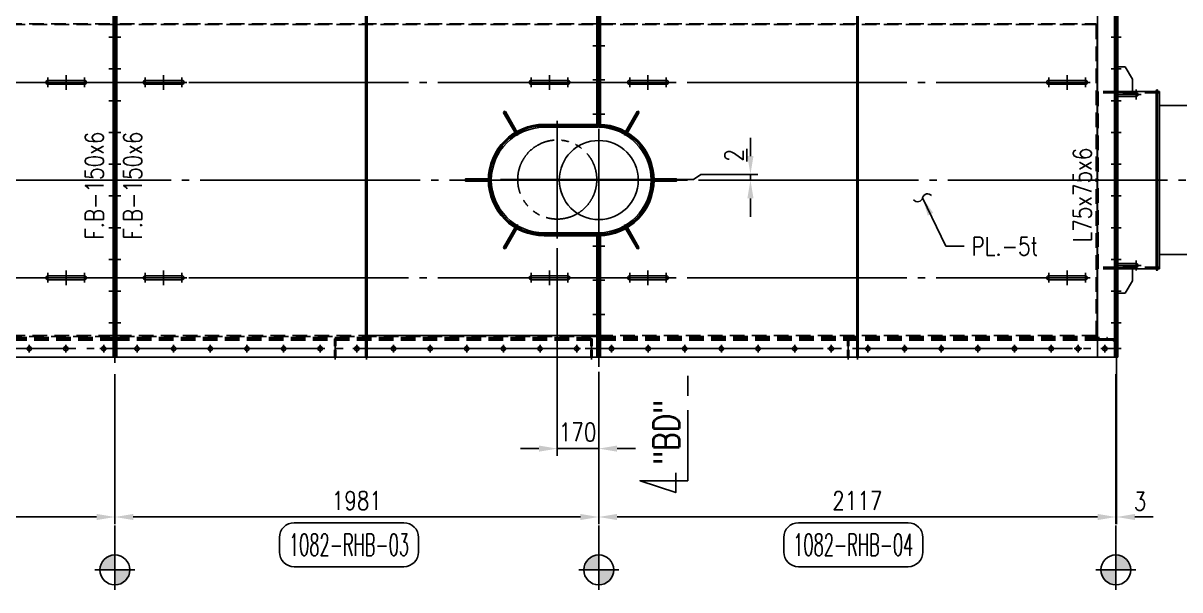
# Model space of a CAD drawing. Header units: millimetres. Extents: x 0 to 232280, y -26939 to 23794.
# Drawn here: x 10465 to 15201, y -8077 to -5757 of the extents above; entities that cross this region are included whole.
import ezdxf
from ezdxf.enums import TextEntityAlignment as Align

# ---------------------------------------------------------------- set-up
doc = ezdxf.new("R2010")
doc.units = ezdxf.units.MM
doc.header["$LTSCALE"] = 30
for name, pattern in [('JNK-CENTER', [34, 30, -1.5, 1, -1.5]), ('JNK-HIDDEN', [3, 2, -1]), ('JNK-PHANTOM', [15, 10, -1, 1, -1, 1, -1]), ('PHA', [30, 20, -2, 2, -2, 2, -2])]:
    doc.linetypes.add(name, pattern=pattern)
for name, color, linetype in [('CEN-R', 1, 'JNK-CENTER'), ('CON-C', 4, 'Continuous'), ('CON-G', 3, 'Continuous'), ('CON-W', 7, 'Continuous'), ('CON-Y', 2, 'Continuous'), ('conL-g', 3, 'Continuous'), ('Dim-W', 7, 'Continuous'), ('HID-Y', 2, 'JNK-HIDDEN'), ('MIS-B', 5, 'Continuous'), ('PAN-W', 6, 'PHA'), ('PHA-M', 6, 'JNK-PHANTOM'), ('RET PL', 2, 'Continuous'), ('STL-OBJT', 7, 'Continuous'), ('TXT-Y', 2, 'Continuous')]:
    doc.layers.add(name, color=color, linetype=linetype)
doc.styles.add('SIMPLEX', font='simplex.shx', dxfattribs={"width": 0.8})
doc.dimstyles.new('DIM30', dxfattribs={"dimscale": 30, "dimtxt": 2.5, "dimasz": 2.5, "dimexe": 1, "dimexo": 1, "dimgap": 1, "dimtad": 1, "dimdec": 0, "dimdsep": 46, "dimtxsty": 'SIMPLEX', "dimcen": 0, "dimclrd": 7, "dimclre": 7, "dimclrt": 2, "dimadec": 1, "dimazin": 2, "dimtfac": 1, "dimtdec": 0, "dimtix": 1, "dimtmove": 2, "dimatfit": 0, "dimfxl": 1, "dimtolj": 1, "dimtzin": 0, "dimarcsym": 0})

# ---------------------------------------------------------------- blocks, each defined once
blk = doc.blocks.new('*D543')
at = {"layer": 'DEFPOINTS', "color": 0, "transparency": 16777216}
for p in [(12651.6, -6648.5), (12821.6, -7154.6), (12821.6, -7499.1)]:
    blk.add_point(p, dxfattribs=at)
at = {"layer": 'Dim-W', "color": 7, "lineweight": -2, "transparency": 16777216}
for p, q in [((12651.6, -6678.5), (12651.6, -7529.1)), ((12821.6, -7184.6), (12821.6, -7529.1)), ((12576.6, -7499.1), (12501.6, -7499.1)), ((12651.6, -7499.1), (12821.6, -7499.1)), ((12896.6, -7499.1), (12971.6, -7499.1))]:
    blk.add_line(p, q, dxfattribs=at)
at = {"layer": 'Dim-W', "color": 7, "transparency": 16777216}
for points in [[(12576.6, -7486.6), (12576.6, -7511.6), (12651.6, -7499.1)], [(12896.6, -7486.6), (12896.6, -7511.6), (12821.6, -7499.1)]]:
    blk.add_solid(points, dxfattribs=at)
at = {"layer": 'Dim-W', "color": 2, "transparency": 16777216, "insert": (12734.9, -7431.6), "char_height": 75, "attachment_point": 5, "style": 'SIMPLEX'}
blk.add_mtext('\\A1;170', dxfattribs=at)
blk = doc.blocks.new('DUCT-TAG')
at = {"layer": 'CON-G'}
blk.add_lwpolyline([(-9.49, -1), (-9.49, 1, -0.414214), (-7.49, 3), (7.49, 3, -0.414214), (9.49, 1), (9.49, -1, -0.414214), (7.49, -3), (-7.49, -3, -0.414214)], format="xyb", close=True, dxfattribs=at)
at = {"layer": 'CON-G', "style": 'SIMPLEX', "width": 1.246304}
blk.add_attdef('NAME', text='', height=3, dxfattribs=at).set_placement((-8.19, -1.5), (8.19, -1.5), align=Align.FIT)
at = {"layer": 'CON-Y', "style": 'SIMPLEX'}
blk.add_attdef('ELEVATION', text='', height=2, dxfattribs=at).set_placement((0, -6.02), align=Align.CENTER)
blk = doc.blocks.new('A$C57EE18C0')
for points in [[(-7.5, -26), (-7.5, -44), (7.5, -26), (7.5, -44)], [(-7.5, -131), (-7.5, -149), (7.5, -131), (7.5, -149)], [(-7.5, -261), (-7.5, -279), (7.5, -261), (7.5, -279)], [(-7.5, -391), (-7.5, -409), (7.5, -391), (7.5, -409)], [(-7.5, -521), (-7.5, -539), (7.5, -521), (7.5, -539)], [(-7.5, -651), (-7.5, -669), (7.5, -651), (7.5, -669)], [(-7.5, -799), (-7.5, -781), (7.5, -799), (7.5, -781)], [(-7.5, -929), (-7.5, -911), (7.5, -929), (7.5, -911)], [(-7.5, -1059), (-7.5, -1041), (7.5, -1059), (7.5, -1041)], [(-7.5, -1189), (-7.5, -1171), (7.5, -1189), (7.5, -1171)], [(-7.5, -1319), (-7.5, -1301), (7.5, -1319), (7.5, -1301)], [(-7.5, -1424), (-7.5, -1406), (7.5, -1424), (7.5, -1406)]]:
    blk.add_solid(points)
at = {"layer": 'CEN-R'}
for p, q in [((0, 51.1), (0, -1473.7)), ((-24.4, -35), (24.4, -35)), ((-24.4, -140), (24.4, -140)), ((-24.4, -270), (24.4, -270)), ((-24.4, -400), (24.4, -400)), ((-24.4, -530), (24.4, -530)), ((-24.4, -660), (24.4, -660)), ((-24.4, -790), (24.4, -790)), ((-24.4, -920), (24.4, -920)), ((-24.4, -1050), (24.4, -1050)), ((-24.4, -1180), (24.4, -1180)), ((-24.4, -1310), (24.4, -1310)), ((-24.4, -1415), (24.4, -1415))]:
    blk.add_line(p, q, dxfattribs=at)
at = {"layer": 'CON-G'}
for p, q in [((1.5, 0), (1.5, 0)), ((-7.5, -725), (-7.5, 0)), ((-1.5, 0), (-7.5, 0)), ((-1.5, -725), (-1.5, 0)), ((-1.5, -725), (-1.5, 0)), ((1.5, -725), (1.5, 0)), ((1.5, -725), (1.5, 0)), ((7.5, 0), (1.5, 0)), ((7.5, -725), (7.5, 0)), ((-7.5, -725), (-7.5, -1450)), ((-1.5, -725), (-1.5, -1450)), ((-1.5, -725), (-1.5, -1450)), ((1.5, -725), (1.5, -1450)), ((1.5, -725), (1.5, -1450)), ((7.5, -725), (7.5, -1450)), ((-1.5, -1450), (-7.5, -1450)), ((1.5, -1450), (1.5, -1450)), ((7.5, -1450), (1.5, -1450))]:
    blk.add_line(p, q, dxfattribs=at)
blk = doc.blocks.new('A$C6C3D49BA')
at = {"layer": 'CEN-R'}
blk.add_line((0, 14), (0, -17.5), dxfattribs=at)
at = {"layer": 'HID-Y'}
for p, q in [((-9, 0), (-9, -5)), ((9, 0), (9, -5))]:
    blk.add_line(p, q, dxfattribs=at)
blk = doc.blocks.new('A$C27160668')
at = {"layer": 'CEN-R'}
blk.add_line((0, -13), (0, 18.5), dxfattribs=at)
at = {"layer": 'HID-Y'}
for p, q in [((-9, 0), (-9, 6)), ((9, 0), (9, 6))]:
    blk.add_line(p, q, dxfattribs=at)
blk = doc.blocks.new('A$C51930839')
at = {"layer": 'CON-W'}
h = blk.add_hatch(color=256, dxfattribs=at)
h.paths.add_polyline_path([(19, 0), (14, 0), (14, 9), (19, 9)])
h.paths.add_polyline_path([(19, -9), (14, -9), (14, 0), (19, 0)])
h = blk.add_hatch(color=256, dxfattribs=at)
h.paths.add_polyline_path([(28, -9), (22, -9), (22, 0), (28, 0)])
h.paths.add_polyline_path([(28, 0), (22, 0), (22, 9), (28, 9)])
at = {"layer": 'STL-OBJT', "xscale": -1, "rotation": 90}
for name, p in [('A$C6C3D49BA', (14, 0)), ('A$C27160668', (28, 0))]:
    blk.add_blockref(name, p, dxfattribs=at)
blk = doc.blocks.new('A$C114C44F1')
at = {"layer": 'CEN-R'}
for p, q in [((0, 95), (0, -95)), ((-20, 75), (20, 75)), ((-30, 0), (30, 0)), ((-20, -75), (20, -75))]:
    blk.add_line(p, q, dxfattribs=at)
at = {"layer": 'CON-G'}
for p, q in [((-8, 75), (-8, -75)), ((8, 75), (8, -75))]:
    blk.add_line(p, q, dxfattribs=at)
for centre, start, end in [((0, 75), 0, 180), ((0, -75), 180, 0)]:
    blk.add_arc(centre, 8, start, end, dxfattribs=at)
blk = doc.blocks.new('A$C0E622BE6')
at = {"layer": 'CEN-R'}
blk.add_line((0, 14), (0, -17.5), dxfattribs=at)
at = {"layer": 'HID-Y'}
for p, q in [((-9, -3), (-9, -9)), ((9, -3), (9, -9))]:
    blk.add_line(p, q, dxfattribs=at)
blk = doc.blocks.new('A$C2FEE125F')
at = {"layer": 'CEN-R'}
for p, q in [((-16, 0), (16, 0)), ((0, 16), (0, -16))]:
    blk.add_line(p, q, dxfattribs=at)
at = {"layer": 'conL-g'}
blk.add_circle((0, 0), 9, dxfattribs=at)
blk = doc.blocks.new('A$C145174A3')
at = {"layer": 'PAN-W'}
for p, q in [((8555, 0), (8907.8, 0)), ((8555, -609.4), (8907.8, -609.4))]:
    blk.add_line(p, q, dxfattribs=at)
blk = doc.blocks.new('A$C041A5C56')
at = {"layer": 'CEN-R'}
for p, q in [((0, 201.9), (0, -201.9)), ((-201.9, 0), (201.9, 0))]:
    blk.add_line(p, q, dxfattribs=at)
at = {"layer": 'CON-Y'}
blk.add_circle((0, 0), 161.9, dxfattribs=at)
blk = doc.blocks.new('A$C25D030D1')
at = {"layer": 'CEN-R'}
for p, q in [((0, 240.9), (0, -240.9)), ((-232.6, 0), (232.6, 0))]:
    blk.add_line(p, q, dxfattribs=at)
at = {"layer": 'PHA-M'}
blk.add_circle((0, 0), 161.9, dxfattribs=at)
blk = doc.blocks.new('*D551')
at = {"layer": 'DEFPOINTS', "color": 0, "transparency": 16777216}
for p in [(13239.5, -6376.2), (13437.3, -6399.6), (13442.5, -6399.6)]:
    blk.add_point(p, dxfattribs=at)
at = {"layer": 'Dim-W', "color": 7, "lineweight": -2, "transparency": 16777216}
for p, q in [((13442.5, -6301.2), (13442.5, -6226.2)), ((13269.5, -6376.2), (13472.5, -6376.2)), ((13442.5, -6376.2), (13442.5, -6399.6)), ((13467.3, -6399.6), (13472.5, -6399.6)), ((13442.5, -6474.6), (13442.5, -6549.6))]:
    blk.add_line(p, q, dxfattribs=at)
at = {"layer": 'Dim-W', "color": 7, "transparency": 16777216}
for points in [[(13430, -6301.2), (13455, -6301.2), (13442.5, -6376.2)], [(13430, -6474.6), (13455, -6474.6), (13442.5, -6399.6)]]:
    blk.add_solid(points, dxfattribs=at)
at = {"layer": 'Dim-W', "color": 2, "transparency": 16777216, "insert": (13375, -6298.1), "char_height": 75, "attachment_point": 5, "rotation": 90, "style": 'SIMPLEX'}
blk.add_mtext('\\A1;\\L2', dxfattribs=at)
blk = doc.blocks.new('SECMARK2')
at = {"layer": 'CON-C'}
blk.add_line((0, 0), (-2.72, 0), dxfattribs=at)
blk.add_lwpolyline([(-4.67, 0), (-14.32, 0), (-14.32, 6.51), (-15.93, 1.64), (-13.23, 1.64)], dxfattribs=at)
at = {"layer": 'CON-C', "style": 'SIMPLEX', "width": 0.8}
blk.add_attdef('TAG', (-12.98, 1.18), '', height=3.5, dxfattribs=at)
blk = doc.blocks.new('*D724')
at = {"layer": 'DEFPOINTS', "color": 0, "transparency": 16777216}
for p in [(14938.6, -7164.6), (12821.6, -7204.6), (14938.6, -7779.1)]:
    blk.add_point(p, dxfattribs=at)
at = {"layer": 'Dim-W', "color": 7, "lineweight": -2, "transparency": 16777216}
for p, q in [((14938.6, -7194.6), (14938.6, -7809.1)), ((12821.6, -7234.6), (12821.6, -7809.1)), ((12896.6, -7779.1), (14863.6, -7779.1))]:
    blk.add_line(p, q, dxfattribs=at)
at = {"layer": 'Dim-W', "color": 7, "transparency": 16777216}
for points in [[(12896.6, -7766.6), (12896.6, -7791.6), (12821.6, -7779.1)], [(14863.6, -7766.6), (14863.6, -7791.6), (14938.6, -7779.1)]]:
    blk.add_solid(points, dxfattribs=at)
at = {"layer": 'Dim-W', "color": 2, "transparency": 16777216, "insert": (13880.1, -7711.6), "char_height": 75, "attachment_point": 5, "style": 'SIMPLEX'}
blk.add_mtext('\\A1;2117', dxfattribs=at)
blk = doc.blocks.new('*D725')
at = {"layer": 'DEFPOINTS', "color": 0, "transparency": 16777216}
for p in [(14941.6, -7140.3), (14938.6, -7164.6), (14938.6, -7779.1)]:
    blk.add_point(p, dxfattribs=at)
at = {"layer": 'Dim-W', "color": 7, "lineweight": -2, "transparency": 16777216}
for p, q in [((14938.6, -7194.6), (14938.6, -7809.1)), ((14941.6, -7170.3), (14941.6, -7809.1)), ((14863.6, -7779.1), (14788.6, -7779.1)), ((14941.6, -7779.1), (14938.6, -7779.1)), ((15016.6, -7779.1), (15091.6, -7779.1))]:
    blk.add_line(p, q, dxfattribs=at)
at = {"layer": 'Dim-W', "color": 7, "transparency": 16777216}
for points in [[(14863.6, -7766.6), (14863.6, -7791.6), (14938.6, -7779.1)], [(15016.6, -7766.6), (15016.6, -7791.6), (14941.6, -7779.1)]]:
    blk.add_solid(points, dxfattribs=at)
at = {"layer": 'Dim-W', "color": 2, "transparency": 16777216, "insert": (15037.7, -7715), "char_height": 75, "attachment_point": 5, "style": 'SIMPLEX'}
blk.add_mtext('\\A1;3', dxfattribs=at)
blk = doc.blocks.new('FS-MARK')
h = blk.add_hatch(color=256)
edge = h.paths.add_edge_path()
edge.add_arc((0, 0), 1.75, 90, 180)
edge.add_line((-1.75, 0), (0, 0))
edge.add_line((0, 0), (0, 1.75))
h = blk.add_hatch(color=256)
edge = h.paths.add_edge_path()
edge.add_line((0, 0), (0, -1.75))
edge.add_arc((0, 0), 1.75, 270, 360)
edge.add_line((1.75, 0), (0, 0))
for p, q in [((0, 2.33), (0, -2.33)), ((2.33, 0), (-2.33, 0))]:
    blk.add_line(p, q)
blk.add_circle((0, 0), 1.75)
at = {"layer": 'CON-Y', "style": 'SIMPLEX', "width": 0.8}
blk.add_attdef('F.S.', (3.19, 1), '', height=2.5, dxfattribs=at)
blk = doc.blocks.new('*D619')
at = {"layer": 'DEFPOINTS', "color": 0, "transparency": 16777216}
for p in [(10840.6, -7164.6), (12821.6, -7204.6), (12821.6, -7779.1)]:
    blk.add_point(p, dxfattribs=at)
at = {"layer": 'Dim-W', "color": 7, "lineweight": -2, "transparency": 16777216}
for p, q in [((10840.6, -7194.6), (10840.6, -7809.1)), ((12821.6, -7234.6), (12821.6, -7809.1)), ((10915.6, -7779.1), (12746.6, -7779.1))]:
    blk.add_line(p, q, dxfattribs=at)
at = {"layer": 'Dim-W', "color": 7, "transparency": 16777216}
for points in [[(10915.6, -7766.6), (10915.6, -7791.6), (10840.6, -7779.1)], [(12746.6, -7766.6), (12746.6, -7791.6), (12821.6, -7779.1)]]:
    blk.add_solid(points, dxfattribs=at)
at = {"layer": 'Dim-W', "color": 2, "transparency": 16777216, "insert": (11831.1, -7711.6), "char_height": 75, "attachment_point": 5, "style": 'SIMPLEX'}
blk.add_mtext('\\A1;1981', dxfattribs=at)
blk = doc.blocks.new('*D620')
at = {"layer": 'DEFPOINTS', "color": 0, "transparency": 16777216}
for p in [(10840.6, -7164.6), (8499.2, -7204.6), (8499.2, -7779.1)]:
    blk.add_point(p, dxfattribs=at)
at = {"layer": 'Dim-W', "color": 7, "lineweight": -2, "transparency": 16777216}
for p, q in [((10840.6, -7194.6), (10840.6, -7809.1)), ((8499.2, -7234.6), (8499.2, -7809.1)), ((10765.6, -7779.1), (8574.2, -7779.1))]:
    blk.add_line(p, q, dxfattribs=at)
at = {"layer": 'Dim-W', "color": 7, "transparency": 16777216}
for points in [[(8574.2, -7766.6), (8574.2, -7791.6), (8499.2, -7779.1)], [(10765.6, -7766.6), (10765.6, -7791.6), (10840.6, -7779.1)]]:
    blk.add_solid(points, dxfattribs=at)
at = {"layer": 'Dim-W', "color": 2, "transparency": 16777216, "insert": (9669.9, -7711.6), "char_height": 75, "attachment_point": 5, "style": 'SIMPLEX'}
blk.add_mtext('\\A1;2341.4', dxfattribs=at)
blk = doc.blocks.new('A$C751203EC')
at = {"layer": 'CEN-R'}
for p, q in [((-20.4, 0), (75, 0)), ((0, 20.4), (0, -20.4))]:
    blk.add_line(p, q, dxfattribs=at)
at = {"layer": 'CON-G'}
for p, q in [((0, 8), (75, 8)), ((0, -8), (75, -8))]:
    blk.add_line(p, q, dxfattribs=at)
blk.add_arc((0, 0), 8, 90, 270, dxfattribs=at)
blk = doc.blocks.new('A$C26DF74BA')
at = {"layer": 'CEN-R'}
for p, q in [((-1.5, 225), (-224, 225)), ((-1.5, -225), (-224, -225))]:
    blk.add_line(p, q, dxfattribs=at)
for centre, start, end in [((-224, 0), 90, 270), ((-1.5, 0), 270.7674, 89.2326)]:
    blk.add_arc(centre, 225, start, end, dxfattribs=at)
at = {"layer": 'CON-G'}
for p, q in [((-1.5, 228), (-224, 228)), ((-1.5, -228), (-224, -228))]:
    blk.add_line(p, q, dxfattribs=at)
for centre, start, end in [((-224, 0), 90, 270), ((-1.5, 0), 270.7674, 89.2326)]:
    blk.add_arc(centre, 228, start, end, dxfattribs=at)

msp = doc.modelspace()

# ---------------------------------------------------------------- hatches: boundary and pattern name
at = {"layer": 'CON-W'}
h = msp.add_hatch(color=256, dxfattribs=at)
h.paths.add_polyline_path([(14938.59, -7089.55), (14932.59, -7089.55), (14932.59, -7098.55), (14938.59, -7098.55)])
h.paths.add_polyline_path([(14938.59, -7080.55), (14932.59, -7080.55), (14932.59, -7089.55), (14938.59, -7089.55)])
h = msp.add_hatch(color=256, dxfattribs=at)
h.paths.add_polyline_path([(14941.59, -7089.55), (14946.59, -7089.55), (14946.59, -7080.55), (14941.59, -7080.55)])
h.paths.add_polyline_path([(14941.59, -7098.55), (14946.59, -7098.55), (14946.59, -7089.55), (14941.59, -7089.55)])

# ---------------------------------------------------------------- linework, layer by layer
at = {"layer": 'CEN-R'}
for p, q in [((12821.59, -7164.55), (12821.59, -5634.55)), ((11870.09, -5664.55), (11870.09, -7134.55)), ((13880.59, -5664.55), (13880.59, -7134.55)), ((7063.21, -5999.55), (14647.7, -5999.55)), ((15111.59, -6033.55), (15101.59, -6033.55)), ((15106.59, -6028.55), (15106.59, -6038.55)), ((15106.59, -6038.55), (15106.59, -6760.55)), ((12432.48, -6116.47), (12490.48, -6216.93)), ((12985.2, -6116.47), (12927.2, -6216.93)), ((6090.25, -6399.55), (15930.46, -6399.55)), ((12270.43, -6399.55), (12382.42, -6399.55)), ((12271.93, -6399.55), (12383.92, -6399.55)), ((13182.37, -6399.55), (12325.15, -6399.55)), ((13145.75, -6399.55), (13033.75, -6399.55)), ((13147.25, -6399.55), (13035.25, -6399.55)), ((12432.48, -6682.63), (12490.48, -6582.17)), ((12985.2, -6682.63), (12927.2, -6582.17)), ((15111.59, -6765.55), (15101.59, -6765.55)), ((15106.59, -6770.55), (15106.59, -6760.55)), ((7063.21, -6799.55), (14647.7, -6799.55)), ((11742.54, -7134.55), (11742.54, -7049.55)), ((12792.14, -7134.55), (12792.14, -7049.55)), ((13842.54, -7134.55), (13842.54, -7049.55)), ((6720.61, -7089.55), (14960.56, -7089.55))]:
    msp.add_line(p, q, dxfattribs=at)
at = {"layer": 'CON-G'}
for p, q in [((12814.09, -6177.55), (12814.09, -5674.55)), ((12820.09, -6183.55), (12820.09, -5674.55)), ((12823.09, -6183.57), (12823.09, -5674.55)), ((12829.09, -6177.73), (12829.09, -5674.55)), ((14863.59, -6399.55), (14863.59, -5674.55)), ((14932.59, -6399.55), (14932.59, -5674.55)), ((14938.59, -6399.55), (14938.59, -5674.55)), ((15103.59, -6036.55), (14946.59, -6036.55)), ((15103.59, -6399.55), (15103.59, -6033.55)), ((15109.59, -6399.55), (15109.59, -6033.55)), ((15116.59, -6036.55), (15109.59, -6036.55)), ((15116.59, -6036.55), (15116.59, -6399.55)), ((12820.09, -6177.55), (12597.59, -6177.55)), ((12820.09, -6183.55), (12597.59, -6183.55)), ((14863.59, -6399.55), (14863.59, -7124.55)), ((14932.59, -6399.55), (14932.59, -7124.55)), ((14938.59, -6399.55), (14938.59, -7124.55)), ((15103.59, -6399.55), (15103.59, -6765.55)), ((15109.59, -6399.55), (15109.59, -6765.55)), ((15116.59, -6762.55), (15116.59, -6399.55)), ((12820.09, -6615.55), (12597.59, -6615.55)), ((12820.09, -6621.55), (12597.59, -6621.55)), ((12814.09, -6621.55), (12814.09, -7124.55)), ((12820.09, -6615.55), (12820.09, -7124.55)), ((12823.09, -6615.53), (12823.09, -7124.55)), ((12823.09, -6621.53), (12829.09, -6621.53)), ((12829.09, -6621.53), (12829.09, -7124.55)), ((15103.59, -6762.55), (14946.59, -6762.55)), ((15116.59, -6762.55), (15109.59, -6762.55)), ((10840.59, -7124.55), (8500.69, -7124.55)), ((10840.59, -7124.55), (12820.09, -7124.55)), ((12823.09, -7124.55), (12820.09, -7124.55)), ((12820.09, -7124.55), (12823.09, -7124.55)), ((12823.09, -7124.55), (14938.59, -7124.55))]:
    msp.add_line(p, q, dxfattribs=at)
for points in [[(11867.09, -7124.55), (11873.09, -7124.55), (11873.09, -5674.55), (11867.09, -5674.55)], [(13877.59, -7124.55), (13883.59, -7124.55), (13883.59, -5674.55), (13877.59, -5674.55)], [(12489.23, -6205.77), (12439.23, -6119.17), (12431.44, -6123.67), (12481.44, -6210.27)], [(12928.44, -6205.77), (12978.44, -6119.17), (12986.24, -6123.67), (12936.24, -6210.27)], [(12375.59, -6395.05), (12275.59, -6395.05), (12275.59, -6404.05), (12375.59, -6404.05)], [(13040.09, -6395.05), (13140.09, -6395.05), (13140.09, -6404.05), (13040.09, -6404.05)], [(12489.23, -6593.33), (12439.23, -6679.93), (12431.44, -6675.43), (12481.44, -6588.83)], [(12928.44, -6593.33), (12978.44, -6679.93), (12986.24, -6675.43), (12936.24, -6588.83)]]:
    msp.add_lwpolyline(points, close=True, dxfattribs=at)
for points in [[(14946.59, -6399.55), (14946.59, -5674.55), (14941.59, -5674.55), (14941.59, -6399.55)], [(15006.59, -6036.55), (15006.59, -5986.55), (14976.59, -5936.55), (14946.59, -5936.55), (14946.59, -6036.55), (15006.59, -6036.55)], [(14946.59, -6399.55), (14946.59, -7124.55), (14941.59, -7124.55), (14941.59, -6399.55)], [(15006.59, -6762.55), (15006.59, -6812.55), (14976.59, -6862.55), (14946.59, -6862.55), (14946.59, -6762.55), (15006.59, -6762.55)]]:
    msp.add_lwpolyline(points, dxfattribs=at)
for centre, radius, start, end in [((15106.59, -6033.55), 3, 0, 180), ((12597.59, -6399.55), 222, 90, 270), ((12597.59, -6399.55), 216, 90, 270), ((12820.09, -6399.55), 222, 270.76738, 89.23262), ((12820.09, -6399.55), 216, 270.7958, 89.2042), ((15106.59, -6765.55), 3, 180, 0)]:
    msp.add_arc(centre, radius, start, end, dxfattribs=at)
at = {"layer": 'CON-W'}
msp.add_line((14243, -6670.71), (14318, -6670.71), dxfattribs=at)
msp.add_lwpolyline([(14110.7, -6480.95, 0.6096663), (14147.14, -6472.1, -0.6096663), (14183.58, -6463.24)], format="xyb", dxfattribs=at)
at = {"layer": 'Dim-W'}
for p, q in [((13209.19, -6397.55), (12813.33, -6397.55)), ((10840.59, -7914.12), (10840.59, -7814.12)), ((12821.59, -7914.12), (12821.59, -7814.12)), ((14938.59, -7914.12), (14938.59, -7814.12))]:
    msp.add_line(p, q, dxfattribs=at)
msp.add_lwpolyline([(13239.48, -6376.21), (13209.19, -6397.55), (13239.48, -6376.21), (13326.11, -6376.21)], dxfattribs=at)
for points in [[(12814.09, -5840.55), (12814.09, -5858.55), (12829.09, -5840.55), (12829.09, -5858.55)], [(12814.09, -5980.55), (12814.09, -5998.55), (12829.09, -5980.55), (12829.09, -5998.55)], [(12814.09, -6120.55), (12814.09, -6138.55), (12829.09, -6120.55), (12829.09, -6138.55)], [(12814.09, -6678.55), (12814.09, -6660.55), (12829.09, -6678.55), (12829.09, -6660.55)], [(12814.09, -6818.55), (12814.09, -6800.55), (12829.09, -6818.55), (12829.09, -6800.55)], [(12814.09, -6958.55), (12814.09, -6940.55), (12829.09, -6958.55), (12829.09, -6940.55)], [(12814.09, -7098.55), (12814.09, -7080.55), (12829.09, -7098.55), (12829.09, -7080.55)], [(12814.09, -7098.55), (12814.09, -7080.55), (12829.09, -7098.55), (12829.09, -7080.55)]]:
    msp.add_solid(points, dxfattribs=at)
at = {"layer": 'HID-Y'}
for p, q in [((14946.59, -6036.55), (14866.59, -6036.55)), ((14866.59, -6036.55), (14866.59, -6399.55)), ((14946.59, -6036.55), (14866.59, -6036.55)), ((14946.59, -6042.55), (14866.59, -6042.55)), ((14946.59, -6042.55), (14866.59, -6042.55)), ((15116.59, -6042.55), (14946.59, -6042.55)), ((15109.59, -6036.55), (15103.59, -6036.55)), ((14866.59, -6762.55), (14866.59, -6399.55)), ((14946.59, -6756.55), (14866.59, -6756.55)), ((14946.59, -6756.55), (14866.59, -6756.55)), ((14946.59, -6762.55), (14866.59, -6762.55)), ((14946.59, -6762.55), (14866.59, -6762.55)), ((15116.59, -6756.55), (14946.59, -6756.55)), ((15109.59, -6762.55), (15103.59, -6762.55)), ((10840.59, -7044.55), (8509.69, -7044.55)), ((10840.59, -7049.55), (8509.69, -7049.55)), ((10840.59, -7055.55), (8509.69, -7055.55)), ((10840.59, -7044.55), (12811.09, -7044.55)), ((10840.59, -7049.55), (12811.09, -7049.55)), ((10840.59, -7055.55), (12811.09, -7055.55)), ((12832.09, -7044.55), (14903.59, -7044.55)), ((12832.09, -7049.55), (14938.59, -7049.55)), ((12832.09, -7055.55), (14938.59, -7055.55)), ((14903.59, -7044.55), (14903.59, -7049.55))]:
    msp.add_line(p, q, dxfattribs=at)
at = {"layer": 'HID-Y', "ltscale": 0.5}
for points in [[(11739.54, -7124.55), (11745.54, -7124.55), (11745.54, -7049.55), (11739.54, -7049.55)], [(12789.14, -7124.55), (12795.14, -7124.55), (12795.14, -7049.55), (12789.14, -7049.55)], [(13839.54, -7124.55), (13845.54, -7124.55), (13845.54, -7049.55), (13839.54, -7049.55)]]:
    msp.add_lwpolyline(points, close=True, dxfattribs=at)
at = {"layer": 'HID-Y'}
msp.add_lwpolyline([(14938.59, -7049.55), (14938.59, -7124.55), (14936.59, -7124.55, -0.4142136), (14932.59, -7120.55), (14932.59, -7064.05, 0.4142136), (14924.09, -7055.55), (14867.59, -7055.55, -0.4142136), (14863.59, -7051.55), (14863.59, -7049.55)], format="xyb", close=True, dxfattribs=at)
for centre, start, end in [((15106.59, -6033.55), 180, 0), ((15106.59, -6765.55), 0, 180)]:
    msp.add_arc(centre, 3, start, end, dxfattribs=at)
at = {"layer": 'PHA-M'}
for p, q in [((14932.59, -6703.25), (14932.59, -5825.35)), ((14941.59, -7371.55), (14941.59, -6399.55))]:
    msp.add_line(p, q, dxfattribs=at)
at = {"layer": 'RET PL', "color": 6, "linetype": 'JNK-HIDDEN'}
for points in [[(8509.69, -5759.55), (10833.09, -5759.55), (10833.09, -5762.55), (8509.69, -5762.55)], [(12811.09, -5759.55), (10848.09, -5759.55), (10848.09, -5762.55), (12811.09, -5762.55)], [(12811.09, -5759.55), (10848.09, -5759.55), (10848.09, -5762.55), (12811.09, -5762.55)], [(12832.09, -5759.55), (14858.59, -5759.55), (14858.59, -5762.55), (12832.09, -5762.55)], [(12832.09, -5759.55), (14858.59, -5759.55), (14858.59, -5762.55), (12832.09, -5762.55)], [(8509.69, -7039.55), (10833.09, -7039.55), (10833.09, -7036.55), (8509.69, -7036.55)], [(12811.09, -7039.55), (10848.09, -7039.55), (10848.09, -7036.55), (12811.09, -7036.55)], [(12811.09, -7039.55), (11891.69, -7039.55), (11891.69, -7036.55), (12811.09, -7036.55)], [(12832.09, -7039.55), (14858.59, -7039.55), (14858.59, -7036.55), (12832.09, -7036.55)], [(12832.09, -7039.55), (14858.59, -7039.55), (14858.59, -7036.55), (12832.09, -7036.55)]]:
    msp.add_lwpolyline(points, close=True, dxfattribs=at)
for points in [[(14861.59, -6399.55), (14861.59, -5762.55), (14858.59, -5762.55), (14858.59, -6399.55)], [(14861.59, -6399.55), (14861.59, -7036.55), (14858.59, -7036.55), (14858.59, -6399.55)]]:
    msp.add_lwpolyline(points, dxfattribs=at)

# ---------------------------------------------------------------- block references
msp.add_blockref('A$C26DF74BA', (12821.59, -6399.55))
at = {"layer": 'CON-G'}
for name, p, rotation in [('A$C114C44F1', (10641.09, -5999.55), 270), ('A$C114C44F1', (12620.09, -5999.55), 270), ('A$C114C44F1', (11040.09, -6799.55), 90), ('A$C114C44F1', (13023.09, -6799.55), 90), ('A$C114C44F1', (14738.59, -6799.55), 90.00000000000001), ('A$C751203EC', (15021.59, -6749.55), 180)]:
    msp.add_blockref(name, p, dxfattribs=dict(at, rotation=rotation))
at = {"layer": 'CON-G', "xscale": -1}
for p, rotation in [((11040.09, -5999.55), 90), ((13023.09, -5999.55), 90), ((14738.59, -5999.55), 90), ((10641.09, -6799.55), 270), ((12620.09, -6799.55), 270)]:
    msp.add_blockref('A$C114C44F1', p, dxfattribs=dict(at, rotation=rotation))
for name, p in [('A$C751203EC', (15021.59, -6049.55)), ('A$C2FEE125F', (10931.09, -7089.55)), ('A$C2FEE125F', (11081.09, -7089.55)), ('A$C2FEE125F', (11231.09, -7089.55)), ('A$C2FEE125F', (11381.09, -7089.55)), ('A$C2FEE125F', (11531.09, -7089.55)), ('A$C2FEE125F', (11681.09, -7089.55)), ('A$C2FEE125F', (11831.09, -7089.55)), ('A$C2FEE125F', (13023.59, -7089.55)), ('A$C2FEE125F', (13173.59, -7089.55)), ('A$C2FEE125F', (13323.59, -7089.55)), ('A$C2FEE125F', (13473.59, -7089.55)), ('A$C2FEE125F', (13623.59, -7089.55)), ('A$C2FEE125F', (13923.59, -7089.55)), ('A$C2FEE125F', (14073.59, -7089.55)), ('A$C2FEE125F', (14223.59, -7089.55)), ('A$C2FEE125F', (14373.59, -7089.55)), ('A$C2FEE125F', (14523.59, -7089.55)), ('A$C2FEE125F', (14673.59, -7089.55)), ('A$C2FEE125F', (14783.59, -7089.55)), ('A$C2FEE125F', (14893.59, -7089.55))]:
    msp.add_blockref(name, p, dxfattribs=at)
at = {"layer": 'CON-G'}
for p in [(10489.89, -7089.55), (10639.89, -7089.55), (10794.69, -7089.55), (11981.09, -7089.55), (12131.09, -7089.55), (12281.09, -7089.55), (12431.09, -7089.55), (12581.09, -7089.55), (12731.09, -7089.55), (12873.59, -7089.55), (13773.59, -7089.55)]:
    msp.add_blockref('A$C2FEE125F', p, dxfattribs=at)
at = {"layer": 'CON-W'}
ref = msp.add_blockref('SECMARK2', (13186.14, -7201.15), dxfattribs=dict(at, xscale=30, yscale=30, zscale=30, rotation=90))
ref.add_attrib('TAG', '"BD"', (13150.74, -7564.93), dxfattribs={"layer": 'CON-C', "height": 105, "rotation": 90, "style": 'SIMPLEX', "width": 0.8})
ref = msp.add_blockref('DUCT-TAG', (11798.9, -7892.58), dxfattribs=dict(at, xscale=30, yscale=30, zscale=30))
ref.add_attrib('NAME', '1082-RHB-03', dxfattribs={"layer": 'CON-G', "height": 90, "style": 'SIMPLEX', "width": 0.507345}).set_placement((11553.2, -7937.58), (12044.6, -7937.58), align=Align.FIT)
ref = msp.add_blockref('DUCT-TAG', (13863.55, -7892.58), dxfattribs=dict(at, xscale=30, yscale=30, zscale=30))
ref.add_attrib('NAME', '1082-RHB-04', dxfattribs={"layer": 'CON-G', "height": 90, "style": 'SIMPLEX', "width": 0.50511}).set_placement((13617.85, -7937.58), (14109.25, -7937.58), align=Align.FIT)
at = {"layer": 'Dim-W'}
for name, p in [('A$C57EE18C0', (10840.59, -5674.55)), ('A$C145174A3', (6561.59, -6094.85))]:
    msp.add_blockref(name, p, dxfattribs=at)
at = {"layer": 'Dim-W', "xscale": -1}
for name, p in [('A$C57EE18C0', (10840.59, -5674.55)), ('A$C51930839', (14960.56, -5814.55)), ('A$C51930839', (14960.56, -5944.55)), ('A$C51930839', (14960.56, -6074.55)), ('A$C51930839', (14960.56, -6204.55)), ('A$C51930839', (14960.56, -6334.55))]:
    msp.add_blockref(name, p, dxfattribs=at)
at = {"layer": 'Dim-W', "rotation": 180}
for p in [(14960.56, -6464.55), (14960.56, -6594.55), (14960.56, -6724.55), (14960.56, -6854.55), (14960.56, -6984.55)]:
    msp.add_blockref('A$C51930839', p, dxfattribs=at)
at = {"layer": 'Dim-W', "yscale": 35, "zscale": 35}
for p, xscale in [((10840.59, -7995.79), 35), ((12821.59, -7995.79), 35), ((14938.59, -7995.79), -35)]:
    msp.add_blockref('FS-MARK', p, dxfattribs=dict(at, xscale=xscale))
at = {"layer": 'MIS-B'}
for name, p in [('A$C25D030D1', (12651.59, -6397.55)), ('A$C041A5C56', (12821.59, -6399.55))]:
    msp.add_blockref(name, p, dxfattribs=at)
at = {"layer": 'STL-OBJT', "xscale": -1}
for p, rotation in [((12811.09, -5849.55), 90), ((12811.09, -5849.55), 90), ((12811.09, -5989.55), 90), ((12811.09, -5989.55), 90), ((12811.09, -6129.55), 90), ((12811.09, -6129.55), 90), ((12832.09, -6669.55), 270), ((12832.09, -6669.55), 270), ((12832.09, -6809.55), 270), ((12832.09, -6809.55), 270), ((12832.09, -6949.55), 270), ((12832.09, -6949.55), 270), ((12811.09, -7089.55), 90), ((12832.09, -7089.55), 270), ((12832.09, -7089.55), 270), ((12832.09, -7089.55), 270), ((12832.09, -7089.55), 270)]:
    msp.add_blockref('A$C0E622BE6', p, dxfattribs=dict(at, rotation=rotation))
at = {"layer": 'STL-OBJT'}
for name, p, rotation in [('A$C0E622BE6', (12832.09, -5849.55), 270), ('A$C0E622BE6', (12832.09, -5849.55), 270), ('A$C0E622BE6', (12832.09, -5989.55), 270), ('A$C0E622BE6', (12832.09, -5989.55), 270), ('A$C0E622BE6', (12832.09, -6129.55), 270), ('A$C0E622BE6', (12832.09, -6129.55), 270), ('A$C0E622BE6', (12811.09, -6669.55), 90), ('A$C0E622BE6', (12811.09, -6669.55), 90), ('A$C0E622BE6', (12811.09, -6809.55), 90), ('A$C0E622BE6', (12811.09, -6809.55), 90), ('A$C0E622BE6', (12811.09, -6949.55), 90), ('A$C0E622BE6', (12811.09, -6949.55), 90), ('A$C0E622BE6', (12811.09, -7089.55), 90), ('A$C0E622BE6', (12811.09, -7089.55), 90), ('A$C0E622BE6', (12811.09, -7089.55), 90), ('A$C0E622BE6', (12811.09, -7089.55), 90), ('A$C0E622BE6', (12811.09, -7089.55), 90), ('A$C0E622BE6', (12811.09, -7089.55), 90), ('A$C27160668', (14932.59, -7089.55), 270), ('A$C6C3D49BA', (14946.59, -7089.55), 270)]:
    msp.add_blockref(name, p, dxfattribs=dict(at, rotation=rotation))

# ---------------------------------------------------------------- texts
at = {"layer": 'TXT-Y', "color": 2, "style": 'SIMPLEX', "width": 0.8}
for s, p in [('F.B-150x6 ', (10794.06, -6643.51)), ('F.B-150x6 ', (10951.2, -6643.51)), ('L75x75x6', (14839.23, -6655.18))]:
    msp.add_text(s, height=75, rotation=90, dxfattribs=at).set_placement(p)
at = {"layer": 'TXT-Y', "style": 'SIMPLEX', "width": 0.8}
msp.add_text('PL.-5t', height=75, dxfattribs=at).set_placement((14348, -6708.21))

# ---------------------------------------------------------------- dimensions: what is measured, and where the dimension line sits
at = {"layer": 'Dim-W'}
dim = msp.add_linear_dim(base=(13442.52, -6399.55), p1=(13239.48, -6376.21), p2=(13437.32, -6399.55), angle=90, text='%%U2', dimstyle='DIM30', dxfattribs=at)
dim.commit()
dim.dimension.update_dxf_attribs({"geometry": '*D551', "text_midpoint": (13375.02, -6298.13), "dimtype": 160})
dim = msp.add_linear_dim(base=(12821.59, -7499.12), p1=(12651.59, -6648.5), p2=(12821.59, -7154.55), dimstyle='DIM30', dxfattribs=at)
dim.commit()
dim.dimension.update_dxf_attribs({"geometry": '*D543', "text_midpoint": (12734.88, -7431.62), "dimtype": 160})
dim = msp.add_linear_dim(base=(14938.59, -7779.12), p1=(14941.59, -7140.26), p2=(14938.59, -7164.55), angle=180, dimstyle='DIM30', dxfattribs=at)
dim.commit()
dim.dimension.update_dxf_attribs({"geometry": '*D725', "text_midpoint": (15037.73, -7715.01), "dimtype": 160})
dim = msp.add_linear_dim(base=(8499.19, -7779.12), p1=(10840.59, -7164.55), p2=(8499.19, -7204.55), angle=180, dimstyle='DIM30', override={"dimdec": 1}, dxfattribs=at)
dim.commit()
dim.dimension.update_dxf_attribs({"geometry": '*D620', "text_midpoint": (9669.89, -7711.62)})
for base, p1, p2, picture, middle in [((12821.59, -7779.12), (10840.59, -7164.55), (12821.59, -7204.55), '*D619', (11831.09, -7711.62)), ((14938.59, -7779.12), (12821.59, -7204.55), (14938.59, -7164.55), '*D724', (13880.09, -7711.62))]:
    dim = msp.add_linear_dim(base=base, p1=p1, p2=p2, dimstyle='DIM30', override={"dimdec": 1}, dxfattribs=at)
    dim.commit()
    dim.dimension.update_dxf_attribs({"geometry": picture, "text_midpoint": middle})

# ---------------------------------------------------------------- leaders
at = {"layer": 'CON-W'}
msp.add_leader([(14147.14, -6472.1), (14243, -6670.71)], dimstyle='DIM30', dxfattribs=at)

doc.saveas('drawing.dxf')
